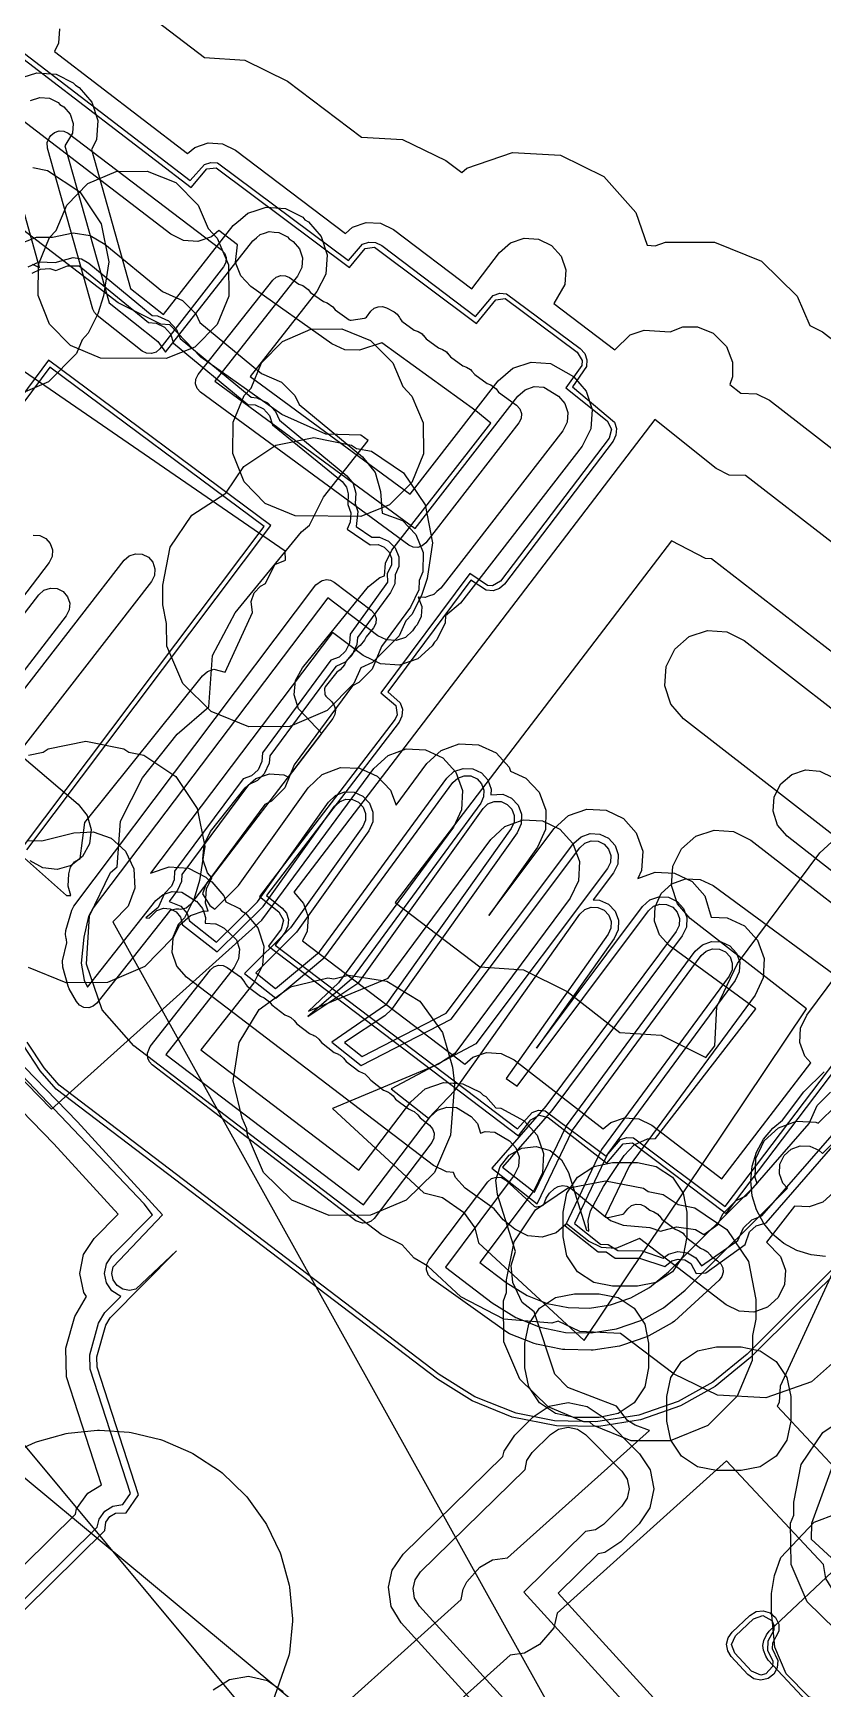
# Model space of a CAD drawing. Header units: metres. Extents: x -2677 to -840, y 169 to 1487.
# Drawn here: x -1812.1 to -1780.2, y 1270.7 to 1337.7 of the extents above; entities that cross this region are included whole.
import ezdxf

# ---------------------------------------------------------------- set-up
doc = ezdxf.new("R2010")
doc.units = ezdxf.units.M
doc.layers.add('AI_GREENING_EXCLUSIONS', color=1, linetype='Continuous')
doc.layers.add('AI_GREENING_LAWN', color=82, linetype='Continuous')

msp = doc.modelspace()

# ---------------------------------------------------------------- linework, layer by layer
at = {"layer": 'AI_GREENING_EXCLUSIONS'}
for points in [[(-1807.66, 1338.586), (-1805.176, 1336.685), (-1803.545, 1336.577), (-1801.813, 1335.731), (-1798.822, 1333.465), (-1797.169, 1333.367), (-1795.414, 1332.515), (-1794.777, 1332.032), (-1794.574, 1332.212), (-1792.73, 1332.847), (-1790.783, 1332.728), (-1789.029, 1331.872), (-1787.736, 1330.411), (-1787.283, 1329.094), (-1786.951, 1329.068), (-1786.535, 1329.221), (-1784.556, 1329.221), (-1782.653, 1328.446), (-1781.223, 1327.042), (-1780.704, 1325.851), (-1780.192, 1325.596), (-1778.872, 1324.573)], [(-1814.37, 1338.054), (-1805.716, 1331.431), (-1805.078, 1332.18), (-1804.703, 1332.228), (-1799.315, 1328.194), (-1798.686, 1328.961), (-1798.307, 1329.013), (-1794.176, 1325.93), (-1793.399, 1326.888), (-1793.02, 1326.94), (-1790.104, 1324.766), (-1789.912, 1324.434), (-1789.924, 1324.239), (-1790.57, 1323.337), (-1788.903, 1321.991), (-1788.72, 1321.662), (-1788.818, 1321.299), (-1793.208, 1315.52), (-1793.539, 1315.327), (-1793.734, 1315.339), (-1794.443, 1315.832), (-1798.041, 1311.007), (-1797.435, 1310.496), (-1797.384, 1310.117), (-1797.47, 1309.942), (-1802.948, 1302.772), (-1802.164, 1302.146), (-1801.979, 1301.819), (-1802.076, 1301.455), (-1802.59, 1300.77), (-1792.482, 1293.097), (-1791.981, 1293.744), (-1791.648, 1293.934), (-1791.279, 1293.833), (-1788.908, 1291.997), (-1788.257, 1292.772), (-1787.879, 1292.82), (-1784.086, 1289.96), (-1775.648, 1301.082)], [(-1814.249, 1338.213), (-1805.751, 1331.71), (-1805.177, 1332.354), (-1804.921, 1332.439), (-1804.652, 1332.422), (-1799.354, 1328.474), (-1798.787, 1329.134), (-1798.529, 1329.223), (-1798.257, 1329.207), (-1798.011, 1329.087), (-1794.215, 1326.21), (-1793.5, 1327.061), (-1793.242, 1327.15), (-1792.969, 1327.133), (-1789.983, 1324.925), (-1789.802, 1324.72), (-1789.713, 1324.46), (-1789.731, 1324.187), (-1790.292, 1323.369), (-1788.604, 1321.941), (-1788.522, 1321.686), (-1788.541, 1321.419), (-1788.659, 1321.178), (-1793.049, 1315.399), (-1793.253, 1315.217), (-1793.512, 1315.128), (-1793.785, 1315.146), (-1794.404, 1315.551), (-1797.762, 1311.046), (-1797.262, 1310.596), (-1797.173, 1310.338), (-1797.191, 1310.065), (-1797.311, 1309.82), (-1802.67, 1302.806), (-1802.039, 1302.303), (-1801.865, 1302.099), (-1801.781, 1301.844), (-1801.799, 1301.576), (-1801.916, 1301.335), (-1802.311, 1300.809), (-1792.519, 1293.376), (-1791.933, 1294.046), (-1791.674, 1294.132), (-1791.401, 1294.113), (-1788.943, 1292.277), (-1788.356, 1292.945), (-1788.098, 1293.032), (-1787.827, 1293.013), (-1784.124, 1290.241), (-1775.808, 1301.203)], [(-1811.034, 1337.844), (-1811.071, 1337.26), (-1811.239, 1336.918), (-1805.861, 1332.802), (-1805.571, 1333.05), (-1805.023, 1333.233), (-1804.446, 1333.195), (-1803.926, 1332.941), (-1799.477, 1329.571), (-1799.192, 1329.824), (-1798.639, 1330.016), (-1798.054, 1329.981), (-1797.528, 1329.725), (-1794.368, 1327.33), (-1793.25, 1328.8), (-1792.811, 1329.188), (-1792.258, 1329.379), (-1791.674, 1329.343), (-1791.148, 1329.086), (-1790.76, 1328.648), (-1790.569, 1328.095), (-1790.605, 1327.511), (-1791.047, 1326.741), (-1788.585, 1324.865), (-1787.971, 1325.475), (-1787.407, 1325.663), (-1786.351, 1325.599), (-1785.842, 1325.791), (-1785.248, 1325.791), (-1784.609, 1325.544), (-1784.071, 1325.006), (-1783.825, 1324.367), (-1783.825, 1323.773), (-1783.933, 1323.464), (-1783.494, 1323.114), (-1782.859, 1323.09), (-1782.336, 1322.829), (-1779.819, 1320.879)], [(-1812.506, 1335.881), (-1811.953, 1336.064), (-1811.174, 1336.006), (-1811.168, 1336.003), (-1810.478, 1335.655), (-1810.395, 1335.559), (-1810.241, 1335.471), (-1809.731, 1334.88), (-1809.487, 1334.139), (-1809.544, 1333.36), (-1809.742, 1332.968), (-1808.16, 1327.351), (-1806.825, 1326.301), (-1804.01, 1329.886), (-1804.01, 1329.886), (-1803.714, 1330.14), (-1803.418, 1330.394), (-1803.418, 1330.394), (-1803.418, 1330.394), (-1803.047, 1330.515), (-1802.676, 1330.636), (-1802.676, 1330.636), (-1802.676, 1330.636), (-1802.287, 1330.606), (-1801.898, 1330.576), (-1801.898, 1330.576), (-1801.898, 1330.576), (-1801.898, 1330.576), (-1801.202, 1330.223), (-1801.119, 1330.126), (-1800.966, 1330.038), (-1800.458, 1329.445), (-1800.216, 1328.704), (-1800.275, 1327.926), (-1800.628, 1327.23), (-1803.331, 1323.789), (-1796.854, 1319.03), (-1793.3, 1323.613), (-1792.71, 1324.125), (-1791.97, 1324.372), (-1791.192, 1324.317), (-1790.257, 1323.784), (-1789.745, 1323.195), (-1789.498, 1322.455), (-1789.553, 1321.676), (-1789.902, 1320.978), (-1794.829, 1314.624), (-1795.427, 1314.112), (-1795.442, 1313.846), (-1795.443, 1313.844), (-1795.443, 1313.842), (-1795.451, 1313.828), (-1795.781, 1313.143), (-1795.878, 1313.056), (-1795.965, 1312.9), (-1796.548, 1312.382), (-1797.285, 1312.126), (-1798.064, 1312.172), (-1798.766, 1312.512), (-1799.995, 1313.442), (-1807.355, 1303.716), (-1806.597, 1303.971), (-1805.819, 1303.91), (-1805.123, 1303.556), (-1805, 1303.427), (-1804.883, 1303.367), (-1804.395, 1302.792), (-1804.381, 1302.777), (-1804.38, 1302.774), (-1804.378, 1302.772), (-1804.31, 1302.561), (-1803.757, 1302.281), (-1803.677, 1302.187), (-1803.521, 1302.095), (-1803.013, 1301.503), (-1802.77, 1300.761), (-1802.83, 1299.983), (-1803.183, 1299.287), (-1805.318, 1296.567), (-1798.937, 1291.71), (-1796.838, 1294.478), (-1796.254, 1294.996), (-1795.517, 1295.251), (-1794.738, 1295.205), (-1794.036, 1294.864), (-1793.907, 1294.736), (-1793.797, 1294.682), (-1793.396, 1294.23), (-1793.396, 1294.23), (-1793.192, 1294.219), (-1792.249, 1293.701), (-1791.729, 1293.119), (-1791.47, 1292.383), (-1791.513, 1291.604), (-1791.851, 1290.9), (-1794.042, 1287.984), (-1792.975, 1287.172), (-1792.132, 1286.645), (-1791.319, 1286.323), (-1790.472, 1286.153), (-1789.613, 1286.134), (-1788.764, 1286.265), (-1787.947, 1286.545), (-1787.183, 1286.971), (-1786.416, 1287.604), (-1782.831, 1291.166), (-1782.919, 1291.409), (-1782.883, 1292.188), (-1782.551, 1292.895), (-1781.975, 1293.42), (-1781.241, 1293.685), (-1780.461, 1293.649), (-1780.373, 1293.608), (-1779.634, 1294.342)], [(-1779.746, 1290.802), (-1780.183, 1290.414), (-1780.736, 1290.222), (-1781.33, 1290.261), (-1782.456, 1288.794), (-1781.888, 1288.222), (-1781.695, 1287.67), (-1781.729, 1287.085), (-1781.983, 1286.558), (-1782.42, 1286.169), (-1782.973, 1285.976), (-1783.557, 1286.009), (-1784.084, 1286.264), (-1787.584, 1288.948), (-1788.546, 1288.55), (-1789.13, 1288.582), (-1789.658, 1288.835), (-1790.545, 1289.538), (-1790.965, 1289.183), (-1791.523, 1289.006), (-1792.106, 1289.055), (-1792.626, 1289.324), (-1793.099, 1289.702), (-1793.47, 1290.142), (-1794.632, 1290.988), (-1795.029, 1291.419), (-1795.103, 1291.621), (-1795.389, 1291.639), (-1795.915, 1291.896), (-1805.902, 1299.515), (-1806.289, 1299.954), (-1806.478, 1300.508), (-1806.442, 1301.092), (-1806.184, 1301.617), (-1805.745, 1302.004), (-1805.192, 1302.194), (-1805.027, 1302.184), (-1805.131, 1302.503), (-1805.09, 1303.079), (-1804.871, 1303.523), (-1805.049, 1303.726), (-1805.237, 1304.286), (-1805.194, 1304.875), (-1804.926, 1305.402), (-1803.534, 1307.167), (-1803.094, 1307.544), (-1802.544, 1307.726), (-1801.966, 1307.686), (-1801.78, 1307.594), (-1800.432, 1309.359), (-1801.379, 1310.36), (-1801.55, 1310.919), (-1801.494, 1311.502), (-1801.219, 1312.019), (-1798.54, 1315.296), (-1798.088, 1315.668), (-1797.893, 1315.727), (-1797.857, 1316.245), (-1797.595, 1316.769), (-1793.602, 1321.9), (-1794.201, 1322.403), (-1798.001, 1325.153), (-1798.911, 1324.853), (-1799.496, 1324.869), (-1800.031, 1325.107), (-1803.304, 1327.426), (-1803.707, 1327.851), (-1803.916, 1328.398), (-1803.842, 1329.113), (-1804.594, 1329.683), (-1804.89, 1329.429), (-1805.441, 1329.247), (-1806.019, 1329.287), (-1806.54, 1329.544), (-1814.4, 1335.559)], [(-1812.201, 1334.949), (-1811.83, 1335.071), (-1811.441, 1335.042), (-1811.438, 1335.041), (-1811.093, 1334.867), (-1811.022, 1334.784), (-1810.856, 1334.682), (-1810.601, 1334.387), (-1810.479, 1334.016), (-1810.508, 1333.627), (-1810.819, 1333.105), (-1809.034, 1326.766), (-1807.054, 1325.209), (-1806.754, 1324.773), (-1803.224, 1329.268), (-1803.224, 1329.268), (-1803.075, 1329.395), (-1802.927, 1329.522), (-1802.927, 1329.522), (-1802.927, 1329.522), (-1802.742, 1329.583), (-1802.556, 1329.643), (-1802.556, 1329.643), (-1802.556, 1329.643), (-1802.362, 1329.628), (-1802.167, 1329.613), (-1802.167, 1329.613), (-1802.167, 1329.613), (-1802.167, 1329.613), (-1801.819, 1329.437), (-1801.748, 1329.353), (-1801.584, 1329.251), (-1801.33, 1328.955), (-1801.208, 1328.584), (-1801.238, 1328.195), (-1801.415, 1327.847), (-1804.755, 1323.595), (-1796.661, 1317.647), (-1792.51, 1323), (-1792.215, 1323.256), (-1791.845, 1323.38), (-1791.456, 1323.352), (-1790.869, 1322.994), (-1790.614, 1322.699), (-1790.49, 1322.329), (-1790.518, 1321.94), (-1790.692, 1321.591), (-1795.62, 1315.237), (-1795.777, 1315.1), (-1795.892, 1314.994), (-1795.901, 1314.991), (-1795.909, 1314.984), (-1796.119, 1314.912), (-1796.259, 1314.861), (-1796.265, 1314.861), (-1796.272, 1314.859), (-1796.523, 1314.873), (-1796.534, 1314.873), (-1796.388, 1314.486), (-1796.388, 1314.485), (-1796.388, 1314.484), (-1796.399, 1314.29), (-1796.41, 1314.096), (-1796.411, 1314.095), (-1796.411, 1314.094), (-1796.413, 1314.09), (-1796.58, 1313.745), (-1796.663, 1313.671), (-1796.762, 1313.504), (-1797.054, 1313.245), (-1797.422, 1313.117), (-1797.812, 1313.14), (-1798.163, 1313.31), (-1800.189, 1314.843), (-1809.673, 1302.31), (-1809.857, 1301.962), (-1810.049, 1301.126), (-1810.157, 1300.075), (-1810.034, 1299.395), (-1809.902, 1299.106), (-1807.146, 1302.604), (-1806.85, 1302.857), (-1806.479, 1302.978), (-1806.09, 1302.948), (-1805.506, 1302.585), (-1805.505, 1302.584), (-1805.504, 1302.583), (-1805.379, 1302.435), (-1805.253, 1302.288), (-1805.252, 1302.287), (-1805.251, 1302.286), (-1805.192, 1302.101), (-1805.132, 1301.917), (-1805.132, 1301.916), (-1805.132, 1301.914), (-1805.148, 1301.721), (-1805.15, 1301.688), (-1804.724, 1301.671), (-1804.722, 1301.67), (-1804.722, 1301.67), (-1804.722, 1301.67), (-1804.548, 1301.582), (-1804.374, 1301.494), (-1804.374, 1301.494), (-1804.374, 1301.494), (-1803.884, 1301.013), (-1803.763, 1300.642), (-1803.793, 1300.253), (-1803.969, 1299.905), (-1806.732, 1296.386), (-1798.745, 1290.307), (-1796.041, 1293.874), (-1795.749, 1294.133), (-1795.381, 1294.26), (-1794.991, 1294.237), (-1794.401, 1293.885), (-1794.401, 1293.885), (-1794.401, 1293.885), (-1794.272, 1293.74), (-1794.142, 1293.594), (-1794.142, 1293.594), (-1794.142, 1293.594), (-1794.142, 1293.594), (-1794.016, 1293.207), (-1793.831, 1293.272), (-1793.441, 1293.25), (-1792.85, 1292.901), (-1792.589, 1292.61), (-1792.46, 1292.242), (-1792.482, 1291.853), (-1792.651, 1291.501), (-1795.438, 1287.79), (-1793.544, 1286.349), (-1792.585, 1285.749), (-1791.604, 1285.36), (-1790.582, 1285.155), (-1789.547, 1285.133), (-1788.524, 1285.291), (-1787.538, 1285.628), (-1786.616, 1286.142), (-1785.744, 1286.863), (-1781.602, 1290.977), (-1781.798, 1291.191), (-1781.93, 1291.558), (-1781.912, 1291.948), (-1781.746, 1292.301), (-1781.458, 1292.564), (-1781.091, 1292.697), (-1780.701, 1292.678), (-1780.348, 1292.513), (-1780.192, 1292.378), (-1778.21, 1294.347)], [(-1812.135, 1328.335), (-1811.837, 1328.195), (-1813.162, 1332.938)], [(-1812.119, 1332.237), (-1811.516, 1332.118), (-1810.219, 1331.25), (-1809.351, 1329.953), (-1809.047, 1328.422), (-1809.254, 1327.051), (-1809.48, 1326.326), (-1809.873, 1325.536), (-1810.122, 1325.269), (-1810.351, 1324.72), (-1811.474, 1323.576), (-1812.983, 1322.929)], [(-1779.188, 1284.451), (-1780.644, 1283.153), (-1782.486, 1282.51), (-1784.434, 1282.621), (-1786.191, 1283.469), (-1788.357, 1285.102), (-1790, 1285.192), (-1790.872, 1285.61), (-1791.133, 1285.527), (-1793.077, 1285.692), (-1794.81, 1286.589), (-1796.147, 1287.823), (-1796.693, 1288.159), (-1797.19, 1288.698), (-1798.038, 1289.113), (-1808.025, 1296.732), (-1809.315, 1298.195), (-1809.947, 1300.041), (-1809.825, 1301.988), (-1808.967, 1303.74), (-1808.7, 1303.975), (-1808.566, 1305.814), (-1807.674, 1307.571), (-1806.282, 1309.335), (-1804.993, 1310.439), (-1804.845, 1312.511), (-1803.929, 1314.234), (-1801.25, 1317.511), (-1800.93, 1317.774), (-1800.361, 1318.914), (-1798.558, 1321.201), (-1798.852, 1321.417), (-1800.273, 1321.456), (-1802.054, 1322.251), (-1805.328, 1324.57), (-1806.57, 1325.883), (-1806.933, 1325.908), (-1808.667, 1326.764), (-1813.76, 1330.662)], [(-1812.784, 1329.1), (-1811.964, 1329.422), (-1811.324, 1329.422), (-1810.477, 1329.6), (-1809.802, 1329.482), (-1809.207, 1329.142), (-1806.878, 1327.221), (-1806.069, 1326.863), (-1805.529, 1326.323), (-1805.36, 1325.967), (-1802.871, 1323.914), (-1802.062, 1323.556), (-1801.522, 1323.016), (-1801.353, 1322.66), (-1798.787, 1320.542), (-1798.281, 1319.913), (-1798.065, 1319.135), (-1797.99, 1318.27), (-1797.17, 1317.962), (-1796.625, 1317.403), (-1796.335, 1316.678), (-1796.345, 1315.898), (-1796.495, 1315.548), (-1796.513, 1315.166), (-1796.846, 1314.46), (-1798.014, 1312.878), (-1798.39, 1311.957), (-1798.93, 1311.417), (-1799.189, 1311.288), (-1801.556, 1308.086), (-1801.932, 1307.165), (-1802.472, 1306.625), (-1802.731, 1306.496), (-1805.11, 1303.288), (-1805.26, 1302.872), (-1804.955, 1302.412), (-1804.762, 1302.26), (-1803.796, 1303.212), (-1800.98, 1307.169), (-1800.412, 1307.705), (-1799.683, 1307.982), (-1798.903, 1307.959), (-1798.191, 1307.639), (-1797.656, 1307.071), (-1797.422, 1306.458), (-1796.185, 1308.145), (-1795.61, 1308.672), (-1794.876, 1308.939), (-1794.097, 1308.905), (-1793.389, 1308.575), (-1792.862, 1307.999), (-1792.802, 1307.833), (-1792.184, 1307.555), (-1791.649, 1306.987), (-1791.372, 1306.258), (-1791.395, 1305.478), (-1791.715, 1304.766), (-1793.68, 1302.008), (-1791.04, 1305.524), (-1790.459, 1306.045), (-1789.723, 1306.303), (-1788.943, 1306.261), (-1788.24, 1305.923), (-1787.719, 1305.342), (-1787.461, 1304.605), (-1787.504, 1303.826), (-1787.658, 1303.504), (-1786.952, 1303.754), (-1786.172, 1303.713), (-1785.468, 1303.376), (-1784.946, 1302.796), (-1784.693, 1301.94), (-1784.05, 1301.91), (-1783.344, 1301.579), (-1782.818, 1301.002), (-1782.552, 1300.268), (-1782.588, 1299.489), (-1782.919, 1298.782), (-1788.009, 1291.872), (-1788.977, 1289.844), (-1788.762, 1289.676), (-1788.245, 1289.488), (-1787.173, 1289.392), (-1786.743, 1289.249), (-1786.098, 1289.416), (-1785.326, 1289.307), (-1784.987, 1289.108), (-1784.42, 1289.517), (-1784.222, 1289.943), (-1783.682, 1290.483), (-1783.275, 1290.673), (-1780.734, 1293.592), (-1780.408, 1294.322), (-1779.868, 1294.862)], [(-1812.304, 1328.218), (-1811.863, 1328.422), (-1811.212, 1328.397), (-1810.478, 1328.6), (-1810.141, 1328.541), (-1809.843, 1328.371), (-1807.291, 1326.259), (-1807.069, 1326.239), (-1806.628, 1326.034), (-1806.305, 1325.685), (-1806.154, 1325.325), (-1803.284, 1322.951), (-1803.062, 1322.932), (-1802.621, 1322.727), (-1802.298, 1322.378), (-1802.147, 1322.018), (-1799.423, 1319.771), (-1799.17, 1319.457), (-1799.062, 1319.068), (-1799.083, 1318.652), (-1798.97, 1318.333), (-1799.037, 1317.727), (-1798.407, 1317.295), (-1798.094, 1317.291), (-1797.736, 1317.137), (-1797.463, 1316.858), (-1797.318, 1316.495), (-1797.323, 1316.105), (-1797.466, 1315.772), (-1797.484, 1315.407), (-1797.65, 1315.054), (-1798.995, 1313.243), (-1799.014, 1312.957), (-1799.219, 1312.517), (-1799.489, 1312.246), (-1799.859, 1312.071), (-1802.536, 1308.451), (-1802.556, 1308.165), (-1802.761, 1307.724), (-1803.031, 1307.454), (-1803.4, 1307.279), (-1806.091, 1303.657), (-1806.11, 1303.382), (-1806.261, 1303.021), (-1806.605, 1302.572), (-1806.135, 1302.386), (-1805.881, 1302.089), (-1805.784, 1301.792), (-1804.687, 1300.929), (-1803.032, 1302.561), (-1800.165, 1306.59), (-1799.881, 1306.857), (-1799.517, 1306.996), (-1799.127, 1306.984), (-1798.771, 1306.824), (-1798.503, 1306.541), (-1798.365, 1306.176), (-1798.376, 1305.786), (-1798.536, 1305.43), (-1801.453, 1301.33), (-1803.103, 1299.683), (-1802.3, 1299.051), (-1800.528, 1300.532), (-1795.379, 1307.553), (-1795.091, 1307.817), (-1794.724, 1307.95), (-1794.334, 1307.933), (-1793.981, 1307.768), (-1793.717, 1307.481), (-1793.584, 1307.114), (-1793.594, 1306.881), (-1793.12, 1306.901), (-1792.764, 1306.741), (-1792.497, 1306.457), (-1792.358, 1306.092), (-1792.37, 1305.702), (-1792.53, 1305.346), (-1797.619, 1298.201), (-1797.882, 1297.948), (-1799.519, 1296.864), (-1798.802, 1296.3), (-1795.399, 1298.053), (-1790.24, 1304.924), (-1789.95, 1305.184), (-1789.582, 1305.313), (-1789.192, 1305.292), (-1788.84, 1305.123), (-1788.58, 1304.832), (-1788.451, 1304.464), (-1788.472, 1304.075), (-1788.641, 1303.723), (-1789.461, 1302.631), (-1789.204, 1302.624), (-1788.848, 1302.465), (-1788.58, 1302.181), (-1788.441, 1301.817), (-1788.451, 1301.427), (-1788.611, 1301.07), (-1791.755, 1296.638), (-1787.467, 1302.373), (-1787.177, 1302.634), (-1786.809, 1302.764), (-1786.419, 1302.744), (-1786.067, 1302.575), (-1785.806, 1302.285), (-1785.676, 1301.917), (-1785.697, 1301.528), (-1785.865, 1301.176), (-1791.139, 1294.122), (-1793.126, 1291.835), (-1791.835, 1290.82), (-1790.537, 1293.498), (-1785.335, 1300.561), (-1785.047, 1300.824), (-1784.68, 1300.957), (-1784.29, 1300.939), (-1783.937, 1300.774), (-1783.674, 1300.485), (-1783.541, 1300.118), (-1783.559, 1299.729), (-1783.725, 1299.375), (-1788.87, 1292.389), (-1790.224, 1289.553), (-1789.169, 1288.723), (-1788.858, 1288.699), (-1788.46, 1288.464), (-1787.489, 1288.443), (-1786.633, 1288.158), (-1786.419, 1288.319), (-1786.041, 1288.417), (-1785.655, 1288.363), (-1785.319, 1288.165), (-1785.083, 1287.849), (-1783.613, 1288.867), (-1783.393, 1289.384), (-1783.043, 1289.707), (-1782.652, 1289.865), (-1779.803, 1293.131)], [(-1812.136, 1327.969), (-1811.804, 1328.128), (-1811.43, 1328.148), (-1811.189, 1328.068), (-1810.715, 1328.259), (-1810.243, 1328.259), (-1807.431, 1325.965), (-1807.128, 1325.945), (-1806.796, 1325.786), (-1806.553, 1325.517), (-1806.428, 1325.138), (-1803.424, 1322.657), (-1803.121, 1322.638), (-1802.789, 1322.478), (-1802.546, 1322.21), (-1802.421, 1321.831), (-1799.614, 1319.54), (-1799.437, 1319.32), (-1799.362, 1319.047), (-1799.385, 1318.611), (-1799.264, 1318.273), (-1799.284, 1317.899), (-1799.409, 1317.618), (-1798.48, 1316.981), (-1798.156, 1316.997), (-1797.905, 1316.89), (-1797.715, 1316.694), (-1797.613, 1316.441), (-1797.617, 1316.167), (-1797.788, 1315.824), (-1797.775, 1315.479), (-1799.289, 1313.373), (-1799.308, 1313.016), (-1799.468, 1312.684), (-1799.736, 1312.442), (-1800.067, 1312.32), (-1802.83, 1308.581), (-1802.85, 1308.224), (-1803.009, 1307.892), (-1803.278, 1307.649), (-1803.608, 1307.528), (-1806.385, 1303.789), (-1806.404, 1303.441), (-1806.51, 1303.189), (-1806.789, 1302.896), (-1807.053, 1302.323), (-1807.547, 1301.913), (-1807.413, 1301.892), (-1807.096, 1302.21), (-1806.836, 1302.295), (-1806.564, 1302.273), (-1806.32, 1302.15), (-1806.143, 1301.942), (-1806.062, 1301.629), (-1804.665, 1300.53), (-1802.803, 1302.366), (-1799.921, 1306.416), (-1799.722, 1306.603), (-1799.467, 1306.7), (-1799.194, 1306.692), (-1798.945, 1306.58), (-1798.757, 1306.381), (-1798.66, 1306.126), (-1798.668, 1305.853), (-1798.78, 1305.604), (-1801.698, 1301.504), (-1803.556, 1299.657), (-1802.294, 1298.665), (-1800.308, 1300.325), (-1795.137, 1307.376), (-1794.935, 1307.56), (-1794.679, 1307.654), (-1794.406, 1307.642), (-1794.158, 1307.526), (-1793.974, 1307.325), (-1793.88, 1307.068), (-1793.892, 1306.796), (-1794.008, 1306.548), (-1799.229, 1299.429), (-1800.997, 1297.925), (-1798.929, 1299.294), (-1793.914, 1306.332), (-1793.716, 1306.52), (-1793.46, 1306.617), (-1793.187, 1306.608), (-1792.938, 1306.496), (-1792.751, 1306.298), (-1792.654, 1306.042), (-1792.662, 1305.769), (-1792.774, 1305.52), (-1797.864, 1298.376), (-1800.031, 1296.885), (-1798.836, 1295.945), (-1795.201, 1297.817), (-1790, 1304.744), (-1789.797, 1304.926), (-1789.539, 1305.016), (-1789.267, 1305.001), (-1789.02, 1304.883), (-1788.838, 1304.68), (-1788.748, 1304.422), (-1788.763, 1304.149), (-1788.881, 1303.903), (-1794.203, 1296.816), (-1797.626, 1294.994), (-1796.126, 1293.813), (-1795.05, 1294.93), (-1789.997, 1302.054), (-1789.799, 1302.242), (-1789.544, 1302.339), (-1789.271, 1302.331), (-1789.022, 1302.22), (-1788.834, 1302.022), (-1788.736, 1301.766), (-1788.744, 1301.493), (-1788.855, 1301.244), (-1792.985, 1295.421), (-1792.531, 1295.107), (-1787.226, 1302.194), (-1787.023, 1302.376), (-1786.766, 1302.467), (-1786.493, 1302.453), (-1786.247, 1302.335), (-1786.064, 1302.132), (-1785.973, 1301.875), (-1785.987, 1301.602), (-1786.105, 1301.355), (-1791.379, 1294.301), (-1793.559, 1291.795), (-1791.726, 1290.353), (-1790.296, 1293.321), (-1785.093, 1300.384), (-1784.892, 1300.568), (-1784.635, 1300.661), (-1784.362, 1300.648), (-1784.115, 1300.532), (-1783.931, 1300.33), (-1783.838, 1300.073), (-1783.85, 1299.801), (-1783.966, 1299.553), (-1789.129, 1292.544), (-1790.598, 1289.466), (-1789.262, 1288.415), (-1788.939, 1288.41), (-1788.58, 1288.152), (-1787.584, 1288.159), (-1786.565, 1287.819), (-1786.289, 1288.049), (-1786.024, 1288.118), (-1785.754, 1288.08), (-1785.518, 1287.941), (-1785.306, 1287.536), (-1784.913, 1287.558), (-1783.323, 1288.703), (-1783.144, 1289.216), (-1782.876, 1289.459), (-1782.474, 1289.584), (-1779.509, 1292.987)], [(-1815.005, 1306.588), (-1810.757, 1302.817), (-1810.576, 1302.813), (-1810.681, 1303.192), (-1810.655, 1303.691), (-1810.588, 1303.956), (-1810.425, 1304.175), (-1810.204, 1304.307), (-1810.012, 1305.76), (-1805.261, 1311.695), (-1805.052, 1311.871), (-1804.792, 1311.953), (-1804.334, 1311.832), (-1803.233, 1314.247), (-1803.286, 1314.7), (-1803.16, 1315.05), (-1802.917, 1315.318), (-1802.707, 1315.427), (-1802.336, 1316.184), (-1801.897, 1316.371), (-1801.911, 1316.728), (-1814.191, 1325.156)], [(-1812.354, 1304.656), (-1802.487, 1317.771), (-1811.473, 1324.442), (-1821.187, 1311.381)], [(-1812.531, 1304.75), (-1802.768, 1317.731), (-1811.432, 1324.163), (-1821.033, 1311.253)], [(-1776.274, 1314.34), (-1783.304, 1319.784), (-1783.971, 1319.805), (-1784.496, 1320.075), (-1786.964, 1322.045), (-1801.559, 1302.943), (-1801.168, 1302.49), (-1800.987, 1301.945), (-1801.025, 1301.371), (-1801.215, 1300.981), (-1794.651, 1295.991), (-1794.331, 1296.274), (-1793.774, 1296.466), (-1793.185, 1296.427), (-1792.657, 1296.165), (-1789.057, 1293.377), (-1788.752, 1293.64), (-1788.2, 1293.825), (-1787.619, 1293.786), (-1787.097, 1293.528), (-1784.268, 1291.36), (-1780.67, 1296.048), (-1780.91, 1296.315), (-1781.107, 1296.866), (-1781.077, 1297.451), (-1780.826, 1297.979), (-1777.496, 1302.452)], [(-1812.106, 1317.382), (-1811.833, 1317.365), (-1811.588, 1317.245), (-1811.407, 1317.04), (-1811.319, 1316.782), (-1811.336, 1316.509), (-1811.456, 1316.264), (-1815.584, 1310.853)], [(-1778.417, 1311.573), (-1784.674, 1316.418), (-1784.929, 1316.439), (-1786.302, 1317.146), (-1797.47, 1302.53), (-1794.039, 1299.922), (-1792.275, 1299.807), (-1790.514, 1298.932), (-1788.379, 1297.279), (-1786.708, 1297.165), (-1784.915, 1296.265), (-1784.55, 1296.741), (-1784.47, 1298.307), (-1783.633, 1300.069), (-1780.303, 1304.542), (-1778.856, 1305.85)], [(-1813.563, 1309.734), (-1808.426, 1316.36), (-1808.219, 1316.539), (-1807.96, 1316.625), (-1807.688, 1316.606), (-1807.443, 1316.484), (-1807.264, 1316.278), (-1807.178, 1316.019), (-1807.197, 1315.746), (-1807.319, 1315.502), (-1812.734, 1308.519)], [(-1815.123, 1310.757), (-1811.868, 1314.969), (-1811.662, 1315.148), (-1811.403, 1315.235), (-1811.131, 1315.217), (-1810.886, 1315.095), (-1810.707, 1314.889), (-1810.62, 1314.63), (-1810.639, 1314.358), (-1810.76, 1314.113), (-1814.054, 1309.851)], [(-1775.854, 1302.223), (-1785.815, 1309.955), (-1786.326, 1310.545), (-1786.573, 1311.285), (-1786.517, 1312.063), (-1786.168, 1312.761), (-1785.579, 1313.273), (-1784.838, 1313.519), (-1784.06, 1313.464), (-1783.362, 1313.115), (-1772.123, 1304.383)], [(-1814.48, 1310.068), (-1810.283, 1306.5), (-1809.92, 1306.041), (-1809.76, 1305.479), (-1809.827, 1304.897), (-1810.112, 1304.386), (-1810.57, 1304.022), (-1811.133, 1303.862), (-1811.715, 1303.93), (-1812.226, 1304.214)], [(-1812.284, 1308.488), (-1811.701, 1308.603), (-1811.496, 1308.741), (-1809.965, 1309.045), (-1809.965, 1309.045), (-1808.434, 1308.741), (-1808.235, 1308.607), (-1807.632, 1308.488), (-1806.335, 1307.62), (-1805.467, 1306.323), (-1805.163, 1304.792), (-1805.37, 1303.421), (-1805.596, 1302.696), (-1805.989, 1301.906), (-1806.241, 1301.636), (-1806.468, 1301.092), (-1807.591, 1299.948), (-1809.1, 1299.301), (-1810.761, 1299.285), (-1812.283, 1299.905)], [(-1816.395, 1299.333), (-1811.358, 1294.178), (-1802.859, 1301.82), (-1798.332, 1307.949), (-1797.755, 1308.474), (-1797.021, 1308.739), (-1796.242, 1308.702), (-1795.535, 1308.37), (-1795.01, 1307.792), (-1794.746, 1307.058), (-1794.783, 1306.279), (-1795.115, 1305.573), (-1799.762, 1299.28), (-1800.975, 1298.134), (-1797.756, 1299.474), (-1793.606, 1305.077), (-1793.028, 1305.602), (-1792.294, 1305.865), (-1791.514, 1305.827), (-1790.809, 1305.494), (-1790.284, 1304.916), (-1790.021, 1304.182), (-1790.059, 1303.402), (-1790.392, 1302.697), (-1795.061, 1296.428), (-1795.709, 1295.993), (-1800.001, 1294.207), (-1796.304, 1290.798), (-1795.554, 1290.601), (-1794.71, 1290.009), (-1794.25, 1289.378), (-1794.103, 1288.769), (-1789.825, 1284.824), (-1780.839, 1298.236), (-1785.544, 1301.888), (-1786.056, 1302.478), (-1786.302, 1303.218), (-1786.247, 1303.997), (-1785.898, 1304.695), (-1785.308, 1305.206), (-1784.568, 1305.453), (-1783.79, 1305.397), (-1783.092, 1305.048), (-1776.912, 1300.252)], [(-1776.715, 1301.366), (-1781.625, 1305.216), (-1782.007, 1305.66), (-1782.189, 1306.217), (-1782.145, 1306.8), (-1781.88, 1307.322), (-1781.436, 1307.704), (-1780.88, 1307.886), (-1780.296, 1307.841), (-1779.774, 1307.577)], [(-1812.31, 1305.036), (-1811.75, 1305.021), (-1810.455, 1305.346), (-1809.676, 1305.384), (-1808.941, 1305.122), (-1808.363, 1304.598), (-1808.029, 1303.892), (-1807.991, 1303.113), (-1808.253, 1302.378), (-1808.885, 1301.749), (-1788.694, 1265.495)], [(-1812.31, 1305.036), (-1811.75, 1305.021), (-1810.455, 1305.346), (-1809.676, 1305.384), (-1808.941, 1305.122), (-1808.363, 1304.598), (-1808.029, 1303.892), (-1807.991, 1303.113), (-1808.253, 1302.378), (-1808.885, 1301.749), (-1788.694, 1265.495)], [(-1821.798, 1291.809), (-1801.928, 1267.949), (-1794.803, 1274.353), (-1794.721, 1274.781), (-1794.575, 1275.077), (-1794.038, 1275.66), (-1793.535, 1275.959), (-1792.93, 1276.036), (-1787.192, 1281.193), (-1787.772, 1281.398), (-1788.069, 1281.592), (-1788.525, 1282.168), (-1790.482, 1282.926), (-1791.019, 1283.468), (-1791.844, 1285.982), (-1792.333, 1286.359), (-1792.706, 1287.168), (-1792.772, 1287.853), (-1792.607, 1288.416), (-1793.328, 1290.721), (-1793.391, 1291.303), (-1793.226, 1291.864), (-1792.859, 1292.32), (-1792.345, 1292.6), (-1791.763, 1292.663), (-1791.202, 1292.498), (-1790.746, 1292.131), (-1790.465, 1291.617), (-1789.737, 1289.291), (-1789.64, 1289.246), (-1789.667, 1289.679), (-1789.569, 1290.072), (-1789.041, 1291.056), (-1788.204, 1292.305), (-1787.804, 1292.732), (-1787.27, 1292.972), (-1786.944, 1292.983), (-1782.89, 1298.224), (-1786.387, 1300.79), (-1786.782, 1301.221), (-1786.982, 1301.771), (-1786.957, 1302.356), (-1786.709, 1302.886), (-1786.278, 1303.282), (-1785.728, 1303.482), (-1785.143, 1303.456), (-1784.613, 1303.209), (-1778.558, 1298.767)], [(-1771.546, 1302.381), (-1780.634, 1277.432), (-1780.654, 1276.796), (-1776.878, 1273.327)], [(-1765.388, 1301.729), (-1783.098, 1284.134), (-1784.526, 1282.966), (-1785.935, 1282.18), (-1787.555, 1281.614), (-1789.236, 1281.343), (-1790.939, 1281.37), (-1792.741, 1281.732), (-1794.355, 1282.383), (-1795.757, 1283.261), (-1811.171, 1294.989), (-1811.818, 1295.728), (-1812.509, 1296.776)], [(-1765.42, 1302.033), (-1783.239, 1284.276), (-1784.623, 1283.14), (-1786.033, 1282.355), (-1787.619, 1281.803), (-1789.354, 1281.535), (-1791.022, 1281.579), (-1792.581, 1281.892), (-1794.248, 1282.553), (-1795.688, 1283.456), (-1811.05, 1295.149), (-1811.655, 1295.843), (-1812.337, 1296.879)], [(-1773.494, 1301.185), (-1781.903, 1282.981), (-1781.946, 1282.317), (-1782.026, 1282.174), (-1777.942, 1277.811)], [(-1828.629, 1257.98), (-1809.207, 1277.151), (-1809.157, 1277.485), (-1808.999, 1277.707), (-1808.767, 1277.852), (-1808.334, 1277.859), (-1807.839, 1278.591), (-1809.516, 1283.754), (-1809.524, 1284.16), (-1809.164, 1285.44), (-1808.987, 1285.743), (-1806.3, 1288.448), (-1807.943, 1286.898), (-1808.211, 1286.843), (-1808.479, 1286.895), (-1808.707, 1287.046), (-1808.86, 1287.272), (-1808.915, 1287.539), (-1808.863, 1287.808), (-1806.865, 1289.905), (-1810.31, 1293.66), (-1812.432, 1295.853)], [(-1780.066, 1288.224), (-1780.648, 1288.283), (-1781.225, 1288.459), (-1781.759, 1288.748), (-1782.213, 1289.124), (-1782.57, 1289.558), (-1782.867, 1290.113), (-1783.035, 1290.67), (-1783.093, 1291.281), (-1783.031, 1291.873), (-1782.857, 1292.438), (-1782.857, 1292.438), (-1782.578, 1292.956), (-1782.202, 1293.409), (-1781.81, 1293.728), (-1780.943, 1294.878), (-1780.132, 1295.688)], [(-1828.745, 1258.289), (-1809.507, 1277.277), (-1809.431, 1277.608), (-1809.204, 1277.926), (-1808.873, 1278.133), (-1808.471, 1278.193), (-1808.17, 1278.637), (-1809.801, 1283.661), (-1809.813, 1284.241), (-1809.453, 1285.521), (-1809.2, 1285.955), (-1808.55, 1286.609), (-1808.918, 1286.832), (-1809.137, 1287.155), (-1809.215, 1287.538), (-1809.141, 1287.921), (-1808.926, 1288.246), (-1807.281, 1289.911), (-1807.618, 1290.344), (-1812.553, 1295.544)], [(-1829.131, 1259.32), (-1810.391, 1277.81), (-1810.343, 1278.019), (-1809.889, 1278.654), (-1809.339, 1278.998), (-1810.752, 1283.352), (-1810.775, 1284.511), (-1810.415, 1285.791), (-1809.944, 1286.599), (-1810.058, 1286.767), (-1810.215, 1287.532), (-1810.067, 1288.298), (-1809.637, 1288.949), (-1808.668, 1289.93), (-1811.259, 1292.771), (-1813.015, 1294.574)], [(-1791.286, 1261.685), (-1830.462, 1294.23)], [(-1791.286, 1261.685), (-1830.462, 1294.23)], [(-1791.92, 1267.586), (-1797.222, 1273.41), (-1797.624, 1274.078), (-1797.74, 1274.85), (-1797.582, 1275.541), (-1797.141, 1276.186), (-1793.11, 1280.131), (-1793.064, 1280.356), (-1792.628, 1281.003), (-1791.887, 1281.737), (-1791.236, 1282.168), (-1790.47, 1282.317), (-1789.706, 1282.161), (-1789.059, 1281.725), (-1787.59, 1280.243), (-1787.159, 1279.593), (-1787.01, 1278.827), (-1787.166, 1278.062), (-1787.602, 1277.415), (-1788.343, 1276.681), (-1788.994, 1276.25), (-1789.266, 1276.197), (-1790.882, 1274.616), (-1785.505, 1268.708)], [(-1779.673, 1273.143), (-1780.817, 1274.266), (-1781.464, 1275.775), (-1781.48, 1277.436), (-1781.356, 1277.772), (-1781.356, 1278.285), (-1781.052, 1279.816), (-1780.184, 1281.113), (-1778.887, 1281.981)], [(-1790.51, 1267.522), (-1796.482, 1274.083), (-1796.683, 1274.417), (-1796.741, 1274.803), (-1796.662, 1275.149), (-1796.442, 1275.471), (-1792.216, 1279.607), (-1792.142, 1279.969), (-1791.924, 1280.293), (-1791.183, 1281.027), (-1790.858, 1281.242), (-1790.475, 1281.317), (-1790.092, 1281.239), (-1789.769, 1281.021), (-1788.3, 1279.539), (-1788.085, 1279.214), (-1788.01, 1278.831), (-1788.088, 1278.449), (-1788.306, 1278.125), (-1789.047, 1277.391), (-1789.372, 1277.176), (-1789.769, 1277.104), (-1792.271, 1274.656), (-1786.245, 1268.035)], [(-1774.42, 1269.66), (-1778.405, 1273.916), (-1779.009, 1274.043), (-1779.696, 1274.61), (-1780.053, 1275.199), (-1780.148, 1275.778), (-1784.069, 1279.966), (-1790.918, 1273.811), (-1791.058, 1273.21), (-1791.639, 1272.534), (-1792.234, 1272.189), (-1792.815, 1272.106), (-1800.27, 1265.405)], [(-1804.822, 1270.705), (-1804.163, 1271.124), (-1803.395, 1271.258), (-1802.633, 1271.088), (-1801.994, 1270.639)]]:
    msp.add_lwpolyline(points, dxfattribs=at)
for points in [[(-1807.489, 1332.092), (-1806.335, 1331.625), (-1805.429, 1330.718), (-1805.032, 1329.769), (-1804.662, 1329.38), (-1804.209, 1328.297), (-1804.195, 1327.04), (-1804.662, 1325.886), (-1805.568, 1324.98), (-1806.722, 1324.513), (-1809.377, 1324.535), (-1810.588, 1325.041), (-1811.437, 1325.908), (-1811.904, 1327.062), (-1811.89, 1328.319), (-1811.437, 1329.402), (-1811.165, 1329.693), (-1810.736, 1330.718), (-1809.887, 1331.586), (-1808.746, 1332.078), (-1807.489, 1332.092)], [(-1799.618, 1325.711), (-1798.464, 1325.244), (-1797.558, 1324.337), (-1797.161, 1323.388), (-1796.791, 1322.999), (-1796.338, 1321.916), (-1796.324, 1320.659), (-1796.791, 1319.505), (-1797.697, 1318.599), (-1798.851, 1318.132), (-1801.506, 1318.154), (-1802.717, 1318.66), (-1803.566, 1319.527), (-1804.033, 1320.681), (-1804.019, 1321.938), (-1803.566, 1323.021), (-1803.293, 1323.312), (-1802.865, 1324.337), (-1802.016, 1325.205), (-1800.875, 1325.697), (-1799.618, 1325.711)], [(-1802.289, 1321.019), (-1800.758, 1321.323), (-1799.227, 1321.019), (-1799.028, 1320.885), (-1798.425, 1320.766), (-1797.128, 1319.898), (-1796.26, 1318.601), (-1795.956, 1317.07), (-1796.177, 1315.629), (-1796.389, 1314.974), (-1796.782, 1314.184), (-1797.031, 1313.917), (-1797.303, 1313.304), (-1798.383, 1312.224), (-1798.849, 1312.013), (-1799.132, 1311.375), (-1800.212, 1310.295), (-1801.721, 1309.648), (-1803.382, 1309.632), (-1804.904, 1310.252), (-1806.048, 1311.375), (-1806.695, 1312.884), (-1806.711, 1313.804), (-1806.86, 1314.554), (-1806.86, 1315.356), (-1806.556, 1316.887), (-1805.688, 1318.184), (-1804.311, 1319.067), (-1803.586, 1320.151), (-1802.289, 1321.019)], [(-1799.349, 1299.591), (-1797.807, 1299.349), (-1796.476, 1298.535), (-1795.557, 1297.273), (-1795.153, 1295.872), (-1795.071, 1295.189), (-1795.231, 1293.128), (-1795.878, 1291.619), (-1797.022, 1290.496), (-1798.467, 1289.892), (-1800.128, 1289.876), (-1801.65, 1290.496), (-1802.794, 1291.619), (-1803.441, 1293.128), (-1803.457, 1293.386), (-1803.653, 1293.809), (-1804.019, 1295.326), (-1803.776, 1296.868), (-1802.962, 1298.2), (-1801.7, 1299.119), (-1800.183, 1299.485), (-1799.947, 1299.447), (-1799.349, 1299.591)], [(-1786.911, 1287.167), (-1787.676, 1287.015), (-1788.676, 1287.015), (-1789.442, 1287.167), (-1790.09, 1287.6), (-1790.524, 1288.249), (-1790.676, 1289.015), (-1790.676, 1290.015), (-1790.524, 1290.78), (-1790.09, 1291.429), (-1789.442, 1291.862), (-1788.676, 1292.015), (-1787.676, 1292.015), (-1786.911, 1291.862), (-1786.262, 1291.429), (-1785.829, 1290.78), (-1785.676, 1290.015), (-1785.676, 1289.015), (-1785.829, 1288.249), (-1786.262, 1287.6), (-1786.911, 1287.167)], [(-1791.794, 1290.108), (-1790.497, 1290.976), (-1788.966, 1291.28), (-1787.435, 1290.976), (-1787.236, 1290.842), (-1786.633, 1290.723), (-1786.026, 1290.317), (-1785.355, 1290.184), (-1784.058, 1289.316), (-1783.19, 1288.019), (-1782.886, 1286.488), (-1782.886, 1285.682), (-1783.017, 1285.023), (-1783.033, 1284.021), (-1783.637, 1282.576), (-1784.824, 1281.389), (-1786.346, 1280.769), (-1787.93, 1280.769), (-1789.452, 1281.389), (-1789.602, 1281.518), (-1789.838, 1281.534), (-1791.283, 1282.138), (-1792.427, 1283.261), (-1793.074, 1284.77), (-1793.09, 1286.431), (-1792.966, 1286.767), (-1792.966, 1287.28), (-1792.662, 1288.811), (-1791.794, 1290.108)], [(-1788.455, 1281.87), (-1789.22, 1281.718), (-1790.22, 1281.718), (-1790.985, 1281.87), (-1791.634, 1282.304), (-1792.068, 1282.953), (-1792.22, 1283.718), (-1792.22, 1284.718), (-1792.068, 1285.483), (-1791.634, 1286.132), (-1790.985, 1286.566), (-1790.22, 1286.718), (-1789.22, 1286.718), (-1788.455, 1286.566), (-1787.806, 1286.132), (-1787.372, 1285.483), (-1787.22, 1284.718), (-1787.22, 1283.718), (-1787.372, 1282.953), (-1787.806, 1282.304), (-1788.455, 1281.87)], [(-1781.631, 1280.799), (-1782.065, 1280.15), (-1782.714, 1279.716), (-1783.479, 1279.564), (-1784.479, 1279.564), (-1785.244, 1279.716), (-1785.893, 1280.15), (-1786.327, 1280.799), (-1786.479, 1281.564), (-1786.479, 1282.564), (-1786.327, 1283.329), (-1785.893, 1283.978), (-1785.244, 1284.412), (-1784.479, 1284.564), (-1783.479, 1284.564), (-1782.714, 1284.412), (-1782.065, 1283.978), (-1781.631, 1283.329), (-1781.479, 1282.564), (-1781.479, 1281.564), (-1781.631, 1280.799)], [(-1776.249, 1276.205), (-1775.949, 1275.495), (-1775.794, 1274.776), (-1775.755, 1274.059), (-1775.832, 1272.514), (-1776.302, 1271.349), (-1777.224, 1270.427), (-1778.389, 1269.957), (-1779.577, 1269.957), (-1780.742, 1270.427), (-1781.664, 1271.349), (-1782.117, 1272.433), (-1782.25, 1273.886), (-1782.249, 1274.604), (-1782.132, 1275.331), (-1781.871, 1276.055), (-1780.534, 1277.485), (-1779.603, 1277.835), (-1778.609, 1277.862), (-1777.559, 1277.51), (-1776.249, 1276.205)], [(-1783.88, 1272.047), (-1784.024, 1272.278), (-1784.068, 1272.547), (-1784.007, 1272.812), (-1783.849, 1273.033), (-1783.126, 1273.716), (-1782.877, 1273.867), (-1782.587, 1273.904), (-1782.308, 1273.819), (-1782.087, 1273.628), (-1781.964, 1273.364), (-1781.959, 1273.072), (-1782.22, 1272.594), (-1782.228, 1272.382), (-1781.999, 1271.888), (-1782.023, 1271.597), (-1782.164, 1271.342), (-1782.396, 1271.166), (-1782.68, 1271.1), (-1782.966, 1271.155), (-1783.205, 1271.323), (-1783.88, 1272.047)], [(-1783.712, 1272.888), (-1782.989, 1273.57), (-1782.604, 1273.705), (-1782.247, 1273.508), (-1782.158, 1273.319), (-1782.155, 1273.111), (-1782.407, 1272.677), (-1782.419, 1272.312), (-1782.197, 1271.863), (-1782.214, 1271.655), (-1782.481, 1271.347), (-1782.684, 1271.3), (-1783.059, 1271.459), (-1783.734, 1272.183), (-1783.868, 1272.54), (-1783.712, 1272.888)]]:
    msp.add_lwpolyline(points, close=True, dxfattribs=at)
at = {"layer": 'AI_GREENING_LAWN'}
for points in [[(-1806.984, 1324.903), (-1807.132, 1324.775), (-1807.318, 1324.713), (-1807.513, 1324.728), (-1807.688, 1324.817), (-1809.518, 1326.256), (-1809.624, 1326.372), (-1809.69, 1326.514), (-1811.521, 1333.015), (-1811.531, 1333.245), (-1811.437, 1333.455), (-1811.384, 1333.523), (-1811.238, 1333.652), (-1811.055, 1333.715), (-1810.86, 1333.703), (-1810.686, 1333.618), (-1804.495, 1328.926), (-1804.364, 1328.779), (-1804.301, 1328.593), (-1804.314, 1328.397), (-1804.402, 1328.221), (-1806.984, 1324.903)], [(-1800.21, 1326.76), (-1799.992, 1326.606), (-1799.889, 1326.48), (-1799.325, 1326.085), (-1799.284, 1326.066), (-1799.239, 1326.064), (-1798.706, 1326.141), (-1798.663, 1326.156), (-1798.629, 1326.187), (-1798.445, 1326.426), (-1798.315, 1326.544), (-1798.154, 1326.61), (-1797.979, 1326.616), (-1797.813, 1326.563), (-1797.51, 1326.401), (-1797.383, 1326.305), (-1797.293, 1326.174), (-1797.269, 1326.123), (-1797.192, 1326.03), (-1796.694, 1325.666), (-1796.54, 1325.607), (-1796.378, 1325.507), (-1796.333, 1325.446), (-1796.328, 1325.45), (-1796.211, 1325.309), (-1795.713, 1324.944), (-1795.559, 1324.886), (-1795.397, 1324.786), (-1795.352, 1324.724), (-1795.347, 1324.728), (-1795.23, 1324.588), (-1794.733, 1324.223), (-1794.578, 1324.165), (-1794.416, 1324.065), (-1794.371, 1324.003), (-1794.366, 1324.007), (-1794.249, 1323.866), (-1793.752, 1323.502), (-1793.602, 1323.445), (-1793.386, 1323.286), (-1793.287, 1323.16), (-1792.562, 1322.626), (-1792.429, 1322.479), (-1792.364, 1322.293), (-1792.376, 1322.095), (-1792.464, 1321.917), (-1796.227, 1317.064), (-1796.372, 1316.938), (-1796.553, 1316.876), (-1796.745, 1316.886), (-1796.918, 1316.968), (-1805.335, 1323.152), (-1805.469, 1323.3), (-1805.534, 1323.488), (-1805.521, 1323.687), (-1805.431, 1323.865), (-1802.413, 1327.686), (-1802.271, 1327.809), (-1802.093, 1327.871), (-1801.905, 1327.862), (-1801.733, 1327.784), (-1801.355, 1327.518), (-1801.204, 1327.464), (-1800.985, 1327.309), (-1800.884, 1327.184), (-1800.362, 1326.814), (-1800.21, 1326.76)], [(-1810.744, 1300.895), (-1810.753, 1301.035), (-1810.768, 1301.075), (-1810.799, 1301.233), (-1810.778, 1301.393), (-1810.532, 1302.217), (-1810.452, 1302.374), (-1800.671, 1315.366), (-1800.45, 1315.532), (-1800.41, 1315.547), (-1800.246, 1315.58), (-1800.08, 1315.556), (-1799.931, 1315.479), (-1798.434, 1314.349), (-1798.302, 1314.2), (-1798.239, 1314.01), (-1798.255, 1313.811), (-1798.347, 1313.634), (-1798.643, 1313.271), (-1798.707, 1313.125), (-1798.877, 1312.917), (-1799.008, 1312.824), (-1799.453, 1312.28), (-1799.518, 1312.132), (-1799.687, 1311.926), (-1799.819, 1311.832), (-1800.293, 1311.246), (-1800.314, 1311.207), (-1800.32, 1311.164), (-1800.309, 1310.949), (-1800.299, 1310.906), (-1800.273, 1310.869), (-1800.032, 1310.634), (-1799.928, 1310.487), (-1799.882, 1310.312), (-1799.902, 1310.133), (-1799.984, 1309.972), (-1805.74, 1302.442), (-1805.911, 1302.3), (-1806.126, 1302.246), (-1806.208, 1302.263), (-1806.332, 1302.262), (-1806.514, 1302.222), (-1806.552, 1302.207), (-1806.582, 1302.179), (-1809.521, 1298.459), (-1809.668, 1298.333), (-1809.853, 1298.273), (-1810.047, 1298.287), (-1810.22, 1298.374), (-1810.347, 1298.521), (-1810.641, 1299.036), (-1810.688, 1299.147), (-1810.906, 1299.916), (-1810.912, 1300.164), (-1810.744, 1300.895)], [(-1802.757, 1298.681), (-1802.543, 1298.518), (-1802.447, 1298.39), (-1801.927, 1297.992), (-1801.759, 1297.92), (-1801.761, 1297.914), (-1801.689, 1297.887), (-1801.548, 1297.76), (-1801.448, 1297.628), (-1800.928, 1297.23), (-1800.76, 1297.158), (-1800.763, 1297.152), (-1800.691, 1297.125), (-1800.549, 1296.998), (-1800.45, 1296.866), (-1799.929, 1296.468), (-1799.761, 1296.396), (-1799.764, 1296.39), (-1799.692, 1296.364), (-1799.551, 1296.236), (-1799.451, 1296.105), (-1798.931, 1295.706), (-1798.763, 1295.634), (-1798.765, 1295.628), (-1798.693, 1295.602), (-1798.552, 1295.475), (-1798.452, 1295.343), (-1797.932, 1294.944), (-1797.764, 1294.872), (-1797.767, 1294.866), (-1797.695, 1294.84), (-1797.553, 1294.713), (-1797.454, 1294.581), (-1796.933, 1294.182), (-1796.765, 1294.11), (-1796.768, 1294.104), (-1796.696, 1294.078), (-1796.555, 1293.951), (-1796.455, 1293.819), (-1796.082, 1293.533), (-1795.953, 1293.387), (-1795.89, 1293.203), (-1795.902, 1293.009), (-1795.988, 1292.834), (-1798.322, 1289.759), (-1798.443, 1289.646), (-1798.593, 1289.578), (-1798.758, 1289.563), (-1798.794, 1289.566), (-1799.06, 1289.668), (-1807.283, 1295.966), (-1807.397, 1296.087), (-1807.464, 1296.24), (-1807.477, 1296.406), (-1807.474, 1296.442), (-1807.369, 1296.708), (-1804.936, 1299.806), (-1804.793, 1299.931), (-1804.614, 1299.993), (-1804.424, 1299.983), (-1804.252, 1299.904), (-1803.714, 1299.518), (-1803.54, 1299.296), (-1803.525, 1299.257), (-1803.445, 1299.152), (-1802.906, 1298.741), (-1802.757, 1298.681)], [(-1788.958, 1289.815), (-1788.91, 1289.792), (-1788.857, 1289.792), (-1788.261, 1289.936), (-1788.224, 1289.952), (-1788.194, 1289.979), (-1788.058, 1290.151), (-1787.912, 1290.276), (-1787.73, 1290.337), (-1787.538, 1290.325), (-1787.365, 1290.241), (-1787.166, 1290.092), (-1787.012, 1290.032), (-1786.852, 1289.93), (-1786.807, 1289.867), (-1786.802, 1289.871), (-1786.687, 1289.729), (-1786.145, 1289.322), (-1785.991, 1289.261), (-1785.83, 1289.16), (-1785.786, 1289.097), (-1785.781, 1289.101), (-1785.666, 1288.959), (-1785.123, 1288.552), (-1784.981, 1288.496), (-1784.839, 1288.411), (-1784.733, 1288.284), (-1784.712, 1288.249), (-1784.686, 1288.225), (-1784.431, 1288.051), (-1784.303, 1287.926), (-1784.228, 1287.763), (-1784.214, 1287.585), (-1784.265, 1287.413), (-1784.372, 1287.27), (-1786.175, 1285.602), (-1786.271, 1285.533), (-1787.213, 1285.008), (-1787.295, 1284.971), (-1788.314, 1284.623), (-1788.399, 1284.602), (-1789.458, 1284.438), (-1789.545, 1284.432), (-1790.615, 1284.456), (-1790.703, 1284.465), (-1791.759, 1284.677), (-1791.845, 1284.703), (-1792.845, 1285.099), (-1792.953, 1285.157), (-1795.993, 1287.337), (-1796.129, 1287.483), (-1796.135, 1287.492), (-1796.203, 1287.684), (-1796.189, 1287.887), (-1796.184, 1287.906), (-1796.102, 1288.072), (-1793.727, 1291.234), (-1793.571, 1291.37), (-1793.374, 1291.432), (-1793.168, 1291.408), (-1792.99, 1291.303), (-1791.845, 1290.258), (-1791.797, 1290.231), (-1791.743, 1290.23), (-1791.516, 1290.278), (-1791.48, 1290.293), (-1791.46, 1290.326), (-1791.363, 1290.581), (-1791.231, 1290.774), (-1791.023, 1290.962), (-1790.873, 1291.056), (-1790.699, 1291.091), (-1790.525, 1291.064), (-1790.37, 1290.977), (-1788.958, 1289.815)]]:
    msp.add_lwpolyline(points, close=True, dxfattribs=at)
for points in [[(-1813.094, 1280.213), (-1812.003, 1280.717), (-1811.925, 1280.745), (-1810.771, 1281.06), (-1810.69, 1281.075), (-1809.501, 1281.195), (-1809.417, 1281.197), (-1808.218, 1281.117), (-1808.135, 1281.104), (-1806.951, 1280.821), (-1806.869, 1280.794), (-1805.725, 1280.301), (-1805.649, 1280.26), (-1804.531, 1279.527), (-1804.459, 1279.47), (-1803.524, 1278.572), (-1803.464, 1278.504), (-1802.717, 1277.467), (-1802.671, 1277.39), (-1802.122, 1276.245), (-1802.091, 1276.162), (-1801.753, 1274.937), (-1801.737, 1274.85), (-1801.621, 1273.577), (-1801.62, 1273.486), (-1801.735, 1272.211), (-1801.762, 1272.09), (-1802.537, 1269.895)], [(-1779.45, 1268.76), (-1782.385, 1271.91), (-1782.486, 1272.07), (-1782.576, 1272.303), (-1782.61, 1272.5), (-1782.564, 1272.694), (-1782.458, 1272.922), (-1782.348, 1273.075), (-1779.348, 1275.906), (-1779.192, 1276.006), (-1779.01, 1276.042), (-1778.827, 1276.009), (-1778.669, 1275.912), (-1776.647, 1274.074), (-1776.599, 1274.039), (-1774.731, 1273.02), (-1774.675, 1272.998), (-1774.675, 1272.998), (-1763.331, 1270.056)]]:
    msp.add_lwpolyline(points, dxfattribs=at)

doc.saveas('drawing.dxf')
